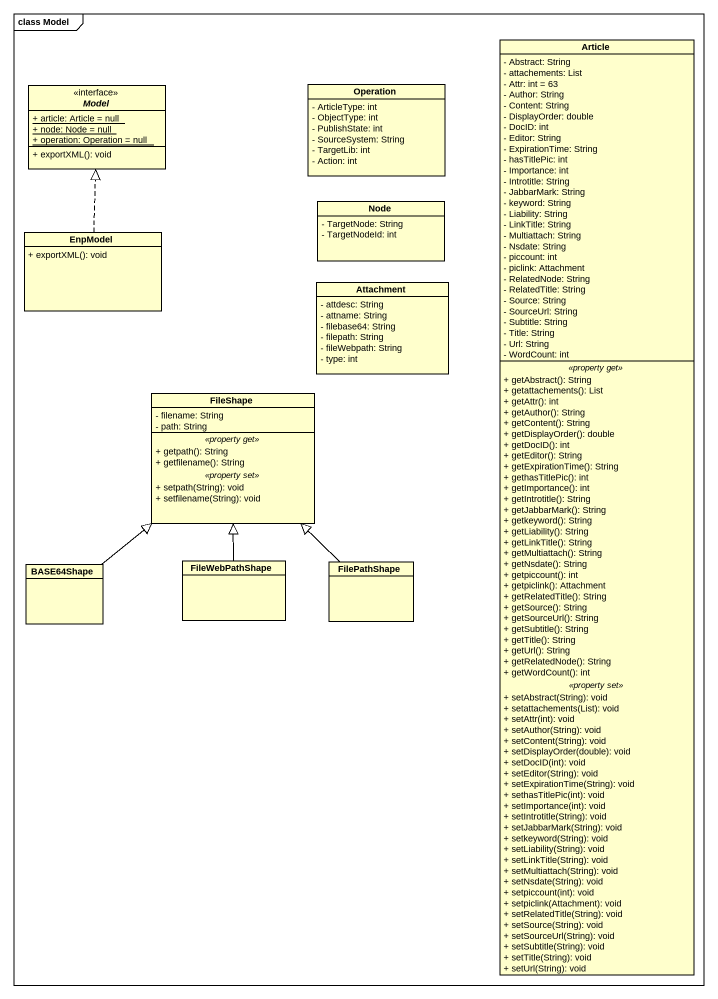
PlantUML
@startuml
mainframe class Model
hide circle
hide empty members
skinparam classAttributeIconSize 0
class Article {
  - Abstract: String
  - attachements: List
  - Attr: int = 63
  - Author: String
  - Content: String
  - DisplayOrder: double
  - DocID: int
  - Editor: String
  - ExpirationTime: String
  - hasTitlePic: int
  - Importance: int
  - Introtitle: String
  - JabbarMark: String
  - keyword: String
  - Liability: String
  - LinkTitle: String
  - Multiattach: String
  - Nsdate: String
  - piccount: int
  - piclink: Attachment
  - RelatedNode: String
  - RelatedTitle: String
  - Source: String
  - SourceUrl: String
  - Subtitle: String
  - Title: String
  - Url: String
  - WordCount: int
  .. <<property get>> ..
  + getAbstract(): String
  + getattachements(): List
  + getAttr(): int
  + getAuthor(): String
  + getContent(): String
  + getDisplayOrder(): double
  + getDocID(): int
  + getEditor(): String
  + getExpirationTime(): String
  + gethasTitlePic(): int
  + getImportance(): int
  + getIntrotitle(): String
  + getJabbarMark(): String
  + getkeyword(): String
  + getLiability(): String
  + getLinkTitle(): String
  + getMultiattach(): String
  + getNsdate(): String
  + getpiccount(): int
  + getpiclink(): Attachment
  + getRelatedTitle(): String
  + getSource(): String
  + getSourceUrl(): String
  + getSubtitle(): String
  + getTitle(): String
  + getUrl(): String
  + getRelatedNode(): String
  + getWordCount(): int
  .. <<property set>> ..
  + setAbstract(String): void
  + setattachements(List): void
  + setAttr(int): void
  + setAuthor(String): void
  + setContent(String): void
  + setDisplayOrder(double): void
  + setDocID(int): void
  + setEditor(String): void
  + setExpirationTime(String): void
  + sethasTitlePic(int): void
  + setImportance(int): void
  + setIntrotitle(String): void
  + setJabbarMark(String): void
  + setkeyword(String): void
  + setLiability(String): void
  + setLinkTitle(String): void
  + setMultiattach(String): void
  + setNsdate(String): void
  + setpiccount(int): void
  + setpiclink(Attachment): void
  + setRelatedTitle(String): void
  + setSource(String): void
  + setSourceUrl(String): void
  + setSubtitle(String): void
  + setTitle(String): void
  + setUrl(String): void
}
interface Model <<interface>> {
  {static} + article: Article = null
  {static} + node: Node = null
  {static} + operation: Operation = null
  + exportXML(): void
}
class Operation {
  - ArticleType: int
  - ObjectType: int
  - PublishState: int
  - SourceSystem: String
  - TargetLib: int
  - Action: int
}
class EnpModel {
  + exportXML(): void
}
class "Node" as Node_ {
  - TargetNode: String
  - TargetNodeId: int
}
class Attachment {
  - attdesc: String
  - attname: String
  - filebase64: String
  - filepath: String
  - fileWebpath: String
  - type: int
}
class FileShape {
  - filename: String
  - path: String
  .. <<property get>> ..
  + getpath(): String
  + getfilename(): String
  .. <<property set>> ..
  + setpath(String): void
  + setfilename(String): void
}
class BASE64Shape
class FileWebPathShape
class FilePathShape
EnpModel .up.|> Model
BASE64Shape -up-|> FileShape
FileWebPathShape -up-|> FileShape
FilePathShape -up-|> FileShape
@enduml
